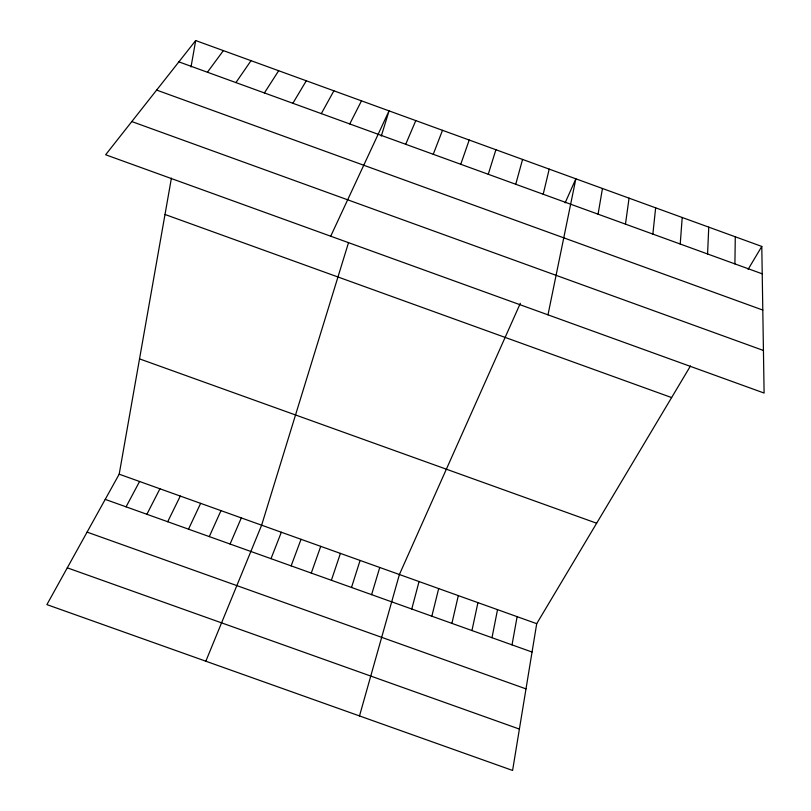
<?xml version="1.0" encoding="UTF-8"?>
<svg xmlns="http://www.w3.org/2000/svg" width="811" height="811" viewBox="0 0 811 811"><rect width="100%" height="100%" fill="white"/><g stroke="black" fill="none" stroke-linecap="round" stroke-linejoin="round"><path stroke-width="1.22" d="M734.908 263.899L735.283 236.792M707.577 253.965L708.753 227.141M680.226 244.03L682.203 217.49M652.865 234.085L655.643 207.829M625.474 224.13L629.062 198.158M690.475 365.964L536.71 623.679L512.593 770.45L46.896 604.611L119.187 474.192L171.415 178.116M598.072 214.175L602.461 188.487M191.021 66.968L195.684 40.55L761.793 246.432L764.104 393.051L105.633 154.759L195.684 40.55M512.025 644.877L517.124 616.664M491.993 637.71L497.528 609.649M547.983 314.84L575.851 178.805L565.115 202.882M471.961 630.542L477.922 602.634M451.909 623.375L458.306 595.609M543.198 194.234L549.209 169.124M431.847 616.198L438.68 588.583M411.775 609.02L419.044 581.548M515.745 184.259L522.568 159.432M359.506 715.931L399.397 574.523L520.338 303.294M371.6 594.656L379.751 567.487M348.578 242.469L261.629 525.193L205.832 661.208M381.292 136.096L389.047 110.874L330.716 236.214M488.263 174.274L495.896 149.731M351.508 587.458L360.084 560.442M331.395 580.27L340.417 553.396M460.76 164.288L469.214 140.029M311.272 573.073L320.73 546.35M291.139 565.875L301.043 539.305M433.246 154.283L442.502 130.318M271.006 558.667L281.336 532.249M405.713 144.277L415.79 120.596M230.081 544.029L241.313 517.915M209.299 536.598L220.977 510.636M188.507 529.167L200.641 503.357M167.705 521.726L180.295 496.068M349.754 123.951L361.483 100.848M146.892 514.275L159.939 488.78M126.07 506.834L139.573 481.491M321.318 113.621L333.899 90.812M292.872 103.281L306.294 80.776M748.107 269.374L761.793 246.432M264.406 92.941L278.67 70.729M235.92 82.59L251.025 60.673M207.413 72.23L223.37 50.617M119.187 474.192L536.71 623.679M105.227 499.383L532.046 652.034M87.081 532.117L525.994 688.884M67.283 567.832L519.395 729.079M139.533 358.878L596.643 523.227M165.008 214.479L671.62 397.572M178.876 61.859L762.218 273.824M156.635 90.082L762.796 310.066M131.808 121.569L763.425 350.474"/></g></svg>
